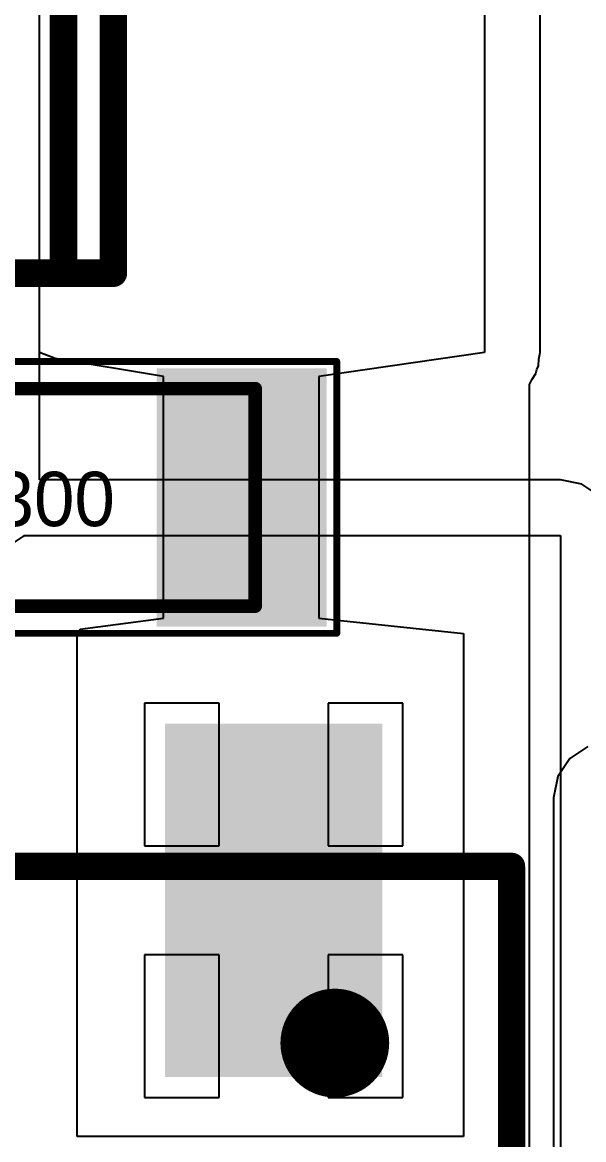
# Model space of a CAD drawing. Header units: millimetres. Extents: x 5 to 399, y 5 to 287.
# Drawn here: x 235.22 to 239.35, y 163.84 to 172.06 of the extents above; entities that cross this region are included whole.
import ezdxf

# ---------------------------------------------------------------- set-up
doc = ezdxf.new("R2010")
doc.units = ezdxf.units.MM
for name, color, linetype in [('BottomLayer', 5, 'Continuous'), ('Mechanical13', 56, 'Continuous'), ('MidLayer1', 16, 'Continuous'), ('TopLayer', 1, 'Continuous'), ('TopOverlay', 2, 'Continuous'), ('TopPaste', 8, 'Continuous'), ('TopSolder', 216, 'Continuous')]:
    doc.layers.add(name, color=color, linetype=linetype)

# ---------------------------------------------------------------- blocks, each defined once
blk = doc.blocks.new('1206_C_67')
at = {"layer": 'Mechanical13', "const_width": 0.0999998}
for points in [[(1.60015936, 0.8002015999999998), (-1.59983424, 0.8002015999999998)], [(-1.59983424, 0.8002015999999998), (-1.59983424, -0.7998764799999999)], [(1.60015936, 0.8002015999999998), (1.60015936, -0.7998764799999999)], [(1.60015936, -0.7998764799999999), (-1.59983424, -0.7998764799999999)]]:
    blk.add_lwpolyline(points, dxfattribs=at)
at = {"layer": 'Mechanical13', "const_width": 0.0499999}
for points in [[(-1.62483292, 0.8002015999999998, 1), (-1.57483556, 0.8002015999999998, 1)], [(-1.62483292, 0.8002015999999998, 1), (-1.57483556, 0.8002015999999998, 1)], [(1.57516068, 0.8002015999999998, 1), (1.62515804, 0.8002015999999998, 1)], [(1.57516068, 0.8002015999999998, 1), (1.62515804, 0.8002015999999998, 1)], [(-1.62483292, -0.7998764799999999, 1), (-1.57483556, -0.7998764799999999, 1)], [(-1.62483292, -0.7998764799999999, 1), (-1.57483556, -0.7998764799999999, 1)], [(1.57516068, -0.7998764799999999, 1), (1.62515804, -0.7998764799999999, 1)], [(1.57516068, -0.7998764799999999, 1), (1.62515804, -0.7998764799999999, 1)]]:
    blk.add_lwpolyline(points, format="xyb", close=True, dxfattribs=at)
at = {"layer": 'TopLayer'}
for points in [[(-0.9249994199999999, -0.8999956600000001), (-0.9249994199999999, 0.90000074), (-2.07499966, -0.8999956600000001), (-2.07499966, 0.90000074)], [(2.07499966, -0.8999956600000001), (2.07499966, 0.90000074), (0.9249994199999999, -0.8999956600000001), (0.9249994199999999, 0.90000074)]]:
    blk.add_solid(points, dxfattribs=at)
at = {"layer": 'TopOverlay', "const_width": 0.0499999}
for points in [[(-2.20000068, 1.00000054), (-2.20000068, -1.00000054)], [(2.17499946, 1.00000054), (-2.20000068, 1.00000054)], [(2.17499946, 1.00000054), (2.17499946, -1.00000054)], [(2.17499946, -1.00000054), (-2.20000068, -1.00000054)]]:
    blk.add_lwpolyline(points, dxfattribs=at)
at = {"layer": 'TopOverlay', "const_width": 0.02499868}
for points in [[(-2.21250002, 1.00000054, 1), (-2.18750134, 1.00000054, 1)], [(-2.21250002, 1.00000054, 1), (-2.18750134, 1.00000054, 1)], [(2.16250012, 1.00000054, 1), (2.1874988, 1.00000054, 1)], [(2.16250012, 1.00000054, 1), (2.1874988, 1.00000054, 1)], [(-2.21250002, -1.00000054, 1), (-2.18750134, -1.00000054, 1)], [(-2.21250002, -1.00000054, 1), (-2.18750134, -1.00000054, 1)], [(2.16250012, -1.00000054, 1), (2.1874988, -1.00000054, 1)], [(2.16250012, -1.00000054, 1), (2.1874988, -1.00000054, 1)]]:
    blk.add_lwpolyline(points, format="xyb", close=True, dxfattribs=at)
at = {"layer": 'TopPaste'}
for points in [[(-0.9249994199999999, -0.8999956600000001), (-0.9249994199999999, 0.90000074), (-2.07499966, -0.8999956600000001), (-2.07499966, 0.90000074)], [(2.07499966, -0.8999956600000001), (2.07499966, 0.90000074), (0.9249994199999999, -0.8999956600000001), (0.9249994199999999, 0.90000074)]]:
    blk.add_solid(points, dxfattribs=at)
at = {"layer": 'TopSolder'}
for points in [[(-0.87499952, -0.94999556), (-0.87499952, 0.95000064), (-2.12499956, -0.94999556), (-2.12499956, 0.95000064)], [(2.12499956, -0.94999556), (2.12499956, 0.95000064), (0.87499952, -0.94999556), (0.87499952, 0.95000064)]]:
    blk.add_solid(points, dxfattribs=at)
blk = doc.blocks.new('MOLEX_M_______4P_90_180____172')
at = {"layer": 'TopOverlay', "const_width": 0.2032}
for points in [[(4.808804199999999, -4.49999862), (4.808804199999999, 16.6438072)], [(5.1746912, -4.49999862), (5.1746912, 5.05415296)], [(3.36292698, -4.49999862), (4.808804199999999, -4.49999862)], [(4.808804199999999, -4.49999862), (5.1746912, -4.49999862)]]:
    blk.add_lwpolyline(points, dxfattribs=at)
at = {"layer": 'TopOverlay', "const_width": 0.1016}
for points in [[(4.758004199999999, -4.49999862, 1), (4.8596042, -4.49999862, 1)], [(4.758004199999999, -4.49999862, 1), (4.8596042, -4.49999862, 1)], [(4.758004199999999, -4.49999862, 1), (4.8596042, -4.49999862, 1)], [(5.123891199999999, -4.49999862, 1), (5.2254912, -4.49999862, 1)], [(5.123891199999999, -4.49999862, 1), (5.2254912, -4.49999862, 1)]]:
    blk.add_lwpolyline(points, format="xyb", close=True, dxfattribs=at)
blk = doc.blocks.new('ACM90V_214')
at = {"layer": 'TopLayer'}
blk.add_solid([(-5.49999916, 1.00000054), (-2.99999908, 1.00000054), (-5.49999916, 2.49999754), (-2.99999908, 2.49999754)], dxfattribs=at)
at = {"layer": 'TopOverlay', "const_width": 0.1999996}
for points in [[(-4.50000116, -3.50000062), (-4.50000116, 3.50000062)], [(4.50000116, 3.50000062), (-4.50000116, 3.50000062)]]:
    blk.add_lwpolyline(points, dxfattribs=at)
at = {"layer": 'TopOverlay'}
for points, const_width in [([(-4.55000106, 3.50000062, 1), (-4.45000126, 3.50000062, 1)], 0.0999998), ([(-4.55000106, 3.50000062, 1), (-4.45000126, 3.50000062, 1)], 0.0999998), ([(-3.00000162, 2.20000068, 1), (-3.40000082, 2.20000068, 1)], 0.3999992), ([(-3.50000062, 2.20000068, 1), (-3.300001019999999, 2.20000068, 1)], 0.1999996), ([(-3.10000142, 2.20000068, 1), (-2.90000182, 2.20000068, 1)], 0.1999996)]:
    blk.add_lwpolyline(points, format="xyb", close=True, dxfattribs=dict(at, const_width=const_width))
at = {"layer": 'TopPaste'}
blk.add_solid([(-5.49999916, 1.00000054), (-2.99999908, 1.00000054), (-5.49999916, 2.49999754), (-2.99999908, 2.49999754)], dxfattribs=at)
at = {"layer": 'TopSolder'}
blk.add_solid([(-5.549999059999999, 0.95000064), (-2.94999918, 0.95000064), (-5.549999059999999, 2.54999744), (-2.94999918, 2.54999744)], dxfattribs=at)

msp = doc.modelspace()

# ---------------------------------------------------------------- linework, layer by layer
at = {"layer": 'BottomLayer'}
for p, q in [((235.34283386, 168.69103168), (235.3428237, 174.45542706)), ((239.17679876, 168.69103168), (235.34283386, 168.69103168)), ((239.3328716, 168.6599878), (239.17679876, 168.69103168)), ((239.46518274, 168.57158056), (239.3328716, 168.6599878)), ((235.0910716, 168.1858587), (235.22338274, 168.27426594)), ((235.22338274, 168.27426594), (235.2293492, 168.28319658)), ((235.2293492, 168.28319658), (239.17679876, 168.28319658)), ((239.17679876, 168.28319658), (239.17679622, 157.36118896))]:
    msp.add_line(p, q, dxfattribs=at)
at = {"layer": 'MidLayer1'}
for p, q in [((239.37632592, 166.72958272), (239.24401478, 166.64117548)), ((239.24401478, 166.64117548), (239.15560754, 166.50886434)), ((239.15560754, 166.50886434), (239.12456366, 166.3527915)), ((239.12456366, 166.3527915), (239.12456366, 156.0469955))]:
    msp.add_line(p, q, dxfattribs=at)
at = {"layer": 'TopLayer'}
for p, q in [((238.61799876, 180.86100988), (238.61799876, 169.62939912)), ((239.02583386, 169.62939912), (239.02583386, 179.45775894)), ((235.34283386, 169.62939912), (235.34283132, 174.45543722)), ((235.4591938, 169.58436492), (235.34283386, 169.62939912)), ((238.61799876, 169.62939912), (237.39879876, 169.45159658)), ((239.01597104, 169.57981578), (239.02583386, 169.62939912)), ((236.25579876, 169.45159658), (235.4591938, 169.58436492)), ((239.01336754, 169.52933328), (239.01597104, 169.57981578)), ((238.9667052, 169.43129436), (238.99478998, 169.47332628)), ((238.99478998, 169.47332628), (239.00059134, 169.50248802)), ((239.00059134, 169.50248802), (239.01336754, 169.52933328)), ((236.25579876, 167.67359658), (236.25579876, 169.45159658)), ((237.39879876, 169.45159658), (237.39879876, 167.67359658)), ((238.94819876, 169.3924095), (238.9667052, 169.43129436)), ((238.94819876, 163.63499404), (238.94819876, 169.3924095)), ((235.64202554, 167.5922353), (236.25579876, 167.67359658)), ((237.39879876, 167.67359658), (238.46239836, 167.56179594)), ((235.62023234, 167.5617934), (235.64202554, 167.5922353)), ((235.62023488, 163.86179826), (235.62023234, 167.5617934)), ((238.46239836, 167.56179594), (238.46239836, 163.86179826)), ((236.66600114, 167.04899534), (236.1159997, 167.04899534)), ((236.1159997, 167.04899534), (236.1159997, 165.99900252)), ((236.66600114, 165.99900252), (236.66600114, 167.04899534)), ((238.0159959, 167.04899534), (237.46599954, 167.04899534)), ((237.46599954, 167.04899534), (237.46599954, 165.99900252)), ((238.0159959, 165.99900252), (238.0159959, 167.04899534)), ((236.1159997, 165.99900252), (236.66600114, 165.99900252)), ((237.46599954, 165.99900252), (238.0159959, 165.99900252)), ((236.66600114, 165.19900412), (236.1159997, 165.19900412)), ((236.1159997, 165.19900412), (236.1159997, 164.14899606)), ((236.66600114, 164.14899606), (236.66600114, 165.19900412)), ((238.0159959, 165.19900412), (237.46599954, 165.19900412)), ((237.46599954, 165.19900412), (237.46599954, 164.14899606)), ((238.0159959, 164.14899606), (238.0159959, 165.19900412)), ((236.1159997, 164.14899606), (236.66600114, 164.14899606)), ((237.46599954, 164.14899606), (238.0159959, 164.14899606)), ((238.46239836, 163.86179826), (235.62023488, 163.86179826))]:
    msp.add_line(p, q, dxfattribs=at)

# ---------------------------------------------------------------- block references
for name, p, rotation in [('MOLEX_M_______4P_90_180____172', (230.71240116, 174.71179688), 360), ('1206_C_67', (235.33079934, 168.56259912), 180), ('ACM90V_214', (235.31599876, 161.34899658), 270)]:
    msp.add_blockref(name, p, dxfattribs=dict(rotation=rotation))

# ---------------------------------------------------------------- texts
at = {"layer": 'TopOverlay'}
msp.add_text('C300', height=0.3999992, dxfattribs=at).set_placement((234.6198, 168.3512))

doc.saveas('drawing.dxf')
